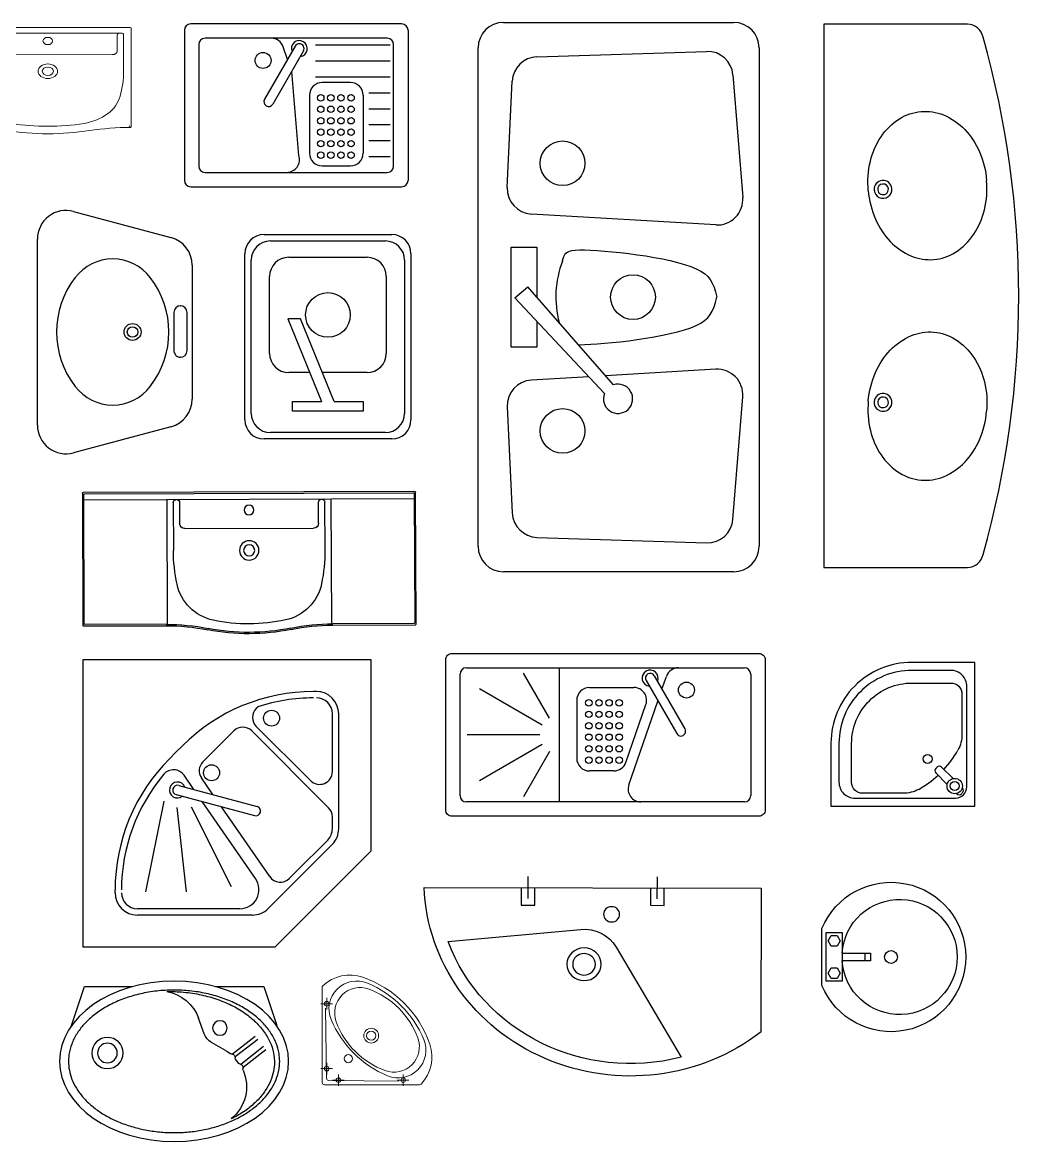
# Model space of a CAD drawing. Header units: millimetres. Extents: x -1044 to 14019, y -747 to 8847.
# Drawn here: x 10864 to 14019, y -426 to 3077 of the extents above; entities that cross this region are included whole.
import ezdxf

# ---------------------------------------------------------------- set-up
doc = ezdxf.new("R2010")
doc.units = ezdxf.units.MM
doc.layers.add('SANTEH', color=7, linetype='Continuous')

# ---------------------------------------------------------------- blocks, each defined once
blk = doc.blocks.new('M_BATH_BASIN_Basin - Oval_P')
at = {"color": 0, "linetype": 'ByBlock', "lineweight": -2}
blk.add_lwpolyline([(0, 89.5, -5.027337), (0, -89.5)], format="xyb", close=True, dxfattribs=at)
blk.add_lwpolyline([(63.2, 12, -30), (63.2, -12, -1.097889)], format="xyb", dxfattribs=at)
for points in [[(13.2, -76.2), (13.2, 76.2), (63.2, 76.2), (63.2, -76.2)], [(19.1, 50.8), (28.7, 67.3), (47.7, 67.3), (57.2, 50.8), (47.7, 34.3), (28.7, 34.3)]]:
    blk.add_lwpolyline(points, close=True, dxfattribs=at)
for points in [[(63.2, 12), (151.6, 12), (151.6, -12), (63.2, -12)], [(134.3, 12), (134.3, -12)], [(28.7, -34.3), (47.7, -34.3), (57.2, -50.8), (47.7, -67.3), (28.7, -67.3), (19.1, -50.8), (28.7, -34.3)]]:
    blk.add_lwpolyline(points, dxfattribs=at)
blk.add_circle((216.2, 0), 20.1, dxfattribs=at)
at = {"layer": 'Defpoints', "color": 0, "linetype": 'ByBlock', "lineweight": -2}
for p in [(0, 234), (0, -234)]:
    blk.add_point(p, dxfattribs=at)
blk = doc.blocks.new('s_01')
at = {"layer": 'SANTEH'}
for p, q in [((-1043, -46.9), (-1042.8, 51)), ((-1507.6, 3), (0, 0)), ((-1507.6, 3), (0, 0)), ((-1073.9, 2.1), (-1074.1, -76.2)), ((-1012.1, -76.3), (-1011.9, 2)), ((-495.6, 1), (-495.8, -77.3)), ((-464.8, -48), (-464.6, 49.9)), ((-433.8, -77.5), (-433.7, 0.9)), ((0, 0), (-1.3, -643.1)), ((0, 0), (-1.3, -643.1)), ((-1074.1, -76.2), (-1012.1, -76.3)), ((-495.8, -77.3), (-433.8, -77.5)), ((-1400.5, -238.8), (-808.3, -185.1)), ((-1400.5, -238.8), (-808.3, -185.1)), ((-648.5, -264.5), (-357.5, -756.4)), ((-648.5, -264.5), (-357.5, -756.4))]:
    blk.add_line(p, q, dxfattribs=at)
at = {"layer": 'SANTEH', "extrusion": (0, 0, -1)}
for centre, major_axis, start_param, end_param in [((-585.6, 33.9), (-922.6, 1.8), 4.024614, 6.24574), ((-585.6, 33.9), (-922.6, 1.8), 4.024614, 6.24574), ((-792.6, -341.1), (-165.2, 0.3), 1.473457, 2.628568), ((-792.6, -341.1), (-165.2, 0.3), 1.473457, 2.628568), ((-585.6, 33.9), (-864.2, 1.7), 4.443411, 5.9418), ((-585.6, 33.9), (-864.2, 1.7), 4.443411, 5.9418)]:
    blk.add_ellipse(centre, major_axis=major_axis, ratio=0.948044, start_param=start_param, end_param=end_param, dxfattribs=at)
for centre, major_axis in [((-669.3, -117.7), (-36.1, 0.1)), ((-792.6, -341.1), (-77.1, 0.2)), ((-792.6, -341.1), (-50.7, 0.1))]:
    blk.add_ellipse(centre, major_axis=major_axis, ratio=0.948044, dxfattribs=at)
blk = doc.blocks.new('s_02')
at = {"layer": 'SANTEH'}
for p, q in [((-520.5, -2.8), (-519.8, -209.5)), ((-520.5, -2.8), (-519.8, -209.5)), ((0, 0), (-519.4, -1.7)), ((0, 0), (-519.4, -1.7)), ((-517.6, -207.3), (-518.3, -5)), ((-1, -11.7), (-518.3, -13.5)), ((-517.2, -3.9), (-2.2, -2.2)), ((-387.2, -207.9), (-387.9, -13)), ((-378.3, -17.4), (-378.1, -92.6)), ((-368.3, -17.3), (-368.2, -50.3)), ((-150.9, -49.6), (-151, -16.6)), ((-140.7, -91.8), (-141, -16.6)), ((-131.4, -12.2), (-130.8, -207.1)), ((-1.1, -3.3), (-0.4, -205.6)), ((1.8, -207.7), (1.1, -1.1)), ((1.8, -207.7), (1.1, -1.1)), ((-360.4, -58.1), (-158.7, -57.4)), ((-518.7, -210.5), (-389.4, -210.1)), ((-518.7, -210.5), (-389.4, -210.1)), ((-389.4, -207.9), (-516.6, -208.4)), ((-1.5, -206.6), (-128.6, -207.1)), ((-128.6, -209.2), (0.7, -208.8)), ((-128.6, -209.2), (0.7, -208.8))]:
    blk.add_line(p, q, dxfattribs=at)
at = {"layer": 'SANTEH', "extrusion": (0, 0, -1)}
for centre, major_axis, start_param, end_param in [((0, -1.1), (0, -1.09), 3.141593, 4.712389), ((0, -1.1), (0, -1.09), 3.141593, 4.712389), ((-519.4, -2.8), (0, -1.09), 1.570796, 3.141593), ((-519.4, -2.8), (0, -1.09), 1.570796, 3.141593), ((-517.2, -5), (0, -1.09), 1.570796, 3.141593), ((-374, -17.3), (0.01, -4.35), 1.570796, 3.141593), ((-372.7, -17.3), (0.01, -4.35), 3.141593, 4.712389), ((-146.6, -16.6), (0.01, -4.35), 1.570796, 3.141593), ((-145.3, -16.6), (0.01, -4.35), 3.141593, 4.712389), ((-2.2, -3.3), (0, -1.09), 3.141593, 4.712389), ((-259.6, -29.1), (0.03, -7.61), 1.570796326742689, 7.853981633922276), ((-360.4, -50.3), (0.03, -7.83), 0, 1.570796), ((-158.7, -49.6), (0.03, -7.83), -1.570796, 0), ((-259.4, -92.2), (0.1, -15.2), 1.570796326791235, 7.853981633970822), ((-259.4, -92.2), (0.03, -8.7), 1.570796326873691, 7.853981634053278), ((-128, -91.8), (0.8, -250.2), 1.359365, 1.570796), ((-390.8, -92.7), (0.8, -250.2), -1.570796, -1.359365), ((-300.4, -129.4), (0.2, -73.7), 0.211723, 1.359365), ((-218.1, -129.1), (0.2, -73.7), -1.359365, -0.211723), ((-518.7, -209.5), (0, -1.09), 0, 1.570796), ((-518.7, -209.5), (0, -1.09), 0, 1.570796), ((-516.6, -207.3), (0, -1.09), 0, 1.570796), ((-388.3, -539.7), (1.1, -331.7), 3.141593, 3.34093), ((-388.3, -539.7), (1.1, -329.5), 3.141593, 3.34093), ((-388.3, -539.7), (1.1, -329.5), 3.141593, 3.34093), ((-259.9, 62.3), (0.9, -269.6), -0.211723, 0.211723), ((-127.5, -538.8), (1.1, -331.7), 2.942255, 3.141593), ((-127.5, -538.8), (1.1, -329.5), 2.942255, 3.141593), ((-127.5, -538.8), (1.1, -329.5), 2.942255, 3.141593), ((-1.5, -205.6), (0, -1.09), 4.712389, 6.283185), ((0.7, -207.7), (0, -1.09), 4.712389, 6.283185), ((0.7, -207.7), (0, -1.09), 4.712389, 6.283185), ((-260.1, 106.8), (1.1, -329.5), -0.199337, 0.199337), ((-260.1, 106.8), (1.1, -329.5), -0.199337, 0.199337), ((-260.1, 106.8), (1.1, -327.4), -0.199337, 0.199337)]:
    blk.add_ellipse(centre, major_axis=major_axis, ratio=0.99914, start_param=start_param, end_param=end_param, dxfattribs=at)
blk = doc.blocks.new('s_10')
at = {"layer": 'SANTEH'}
for p, q in [((-151.1, 0), (0, 0)), ((0, 0), (40.7, -121.8)), ((-601.8, -122), (-561.1, -0.2)), ((-561.1, -0.2), (-410.1, -0.1)), ((-186.1, -147.8), (-203.8, -99.4)), ((-119.3, -200.3), (-163.1, -175.1)), ((-26.4, -156), (-97.4, -211.9)), ((-18.5, -166), (-89.7, -220.5)), ((-1.1, -188.2), (-71.2, -244.2)), ((6.7, -198.4), (-64.7, -253.8)), ((-77.6, -240.9), (-88.1, -227.5))]:
    blk.add_line(p, q, dxfattribs=at)
at = {"layer": 'SANTEH', "extrusion": (0, 0, -1)}
blk.add_ellipse((-280.5, -234.3), major_axis=(358.5, 0.1), ratio=0.700603, dxfattribs=at)
blk.add_ellipse((-280.5, -234.3), major_axis=(358.5, 0.1), ratio=0.700603, dxfattribs=at)
for centre, major_axis, start_param, end_param in [((-326.2, -144.2), (0, -130.5), 3.317475, 4.361651), ((-614.2, -117.9), (0, -13), -1.248111, -0.973645), ((-137.1, -129.9), (0, -22.8), 1.570796326800684, 7.85398163398027), ((53.1, -117.7), (0, -13), 0.973645, 1.248111), ((-489.1, -208.2), (0, -48.9), 1.57079632679674, 7.853981633976327), ((-137.1, -129.9), (0, -52.2), 0.52097, 1.220058), ((-489.1, -208.2), (0, -30.7), 1.570796326797164, 7.853981633976749), ((-184.1, -313.5), (0, -130.5), 3.662562, 3.795964), ((-100.8, -204.8), (0, -6.52), 0.021121, 0.654371), ((-101.2, -223), (0, -11.8), 3.162714, 4.737057), ((-82.9, -223.5), (0, -6.52), 0.907593, 1.595464), ((-72.4, -236.9), (0, -6.52), 0.219722, 0.907593), ((-76.4, -254.8), (0, -11.8), 3.361315, 4.935658), ((-184.1, -313.5), (0, -130.5), 4.302408, 5.599183), ((-58.6, -258.8), (0, -6.52), 1.160816, 1.794066)]:
    blk.add_ellipse(centre, major_axis=major_axis, ratio=0.99914, start_param=start_param, end_param=end_param, dxfattribs=at)
at = {"layer": 'SANTEH'}
for points, knots in [([(50, -234.2), (50, -243.7), (49, -253.2), (45.4, -272.2), (42.6, -281.6), (35.2, -300.3), (30.6, -309.6), (19.5, -327.7), (13, -336.6), (-1.8, -353.9), (-10.1, -362.3), (-28.4, -378.2), (-38.4, -385.9), (-59.9, -400.2), (-71.4, -406.8), (-95.7, -419.1), (-108.5, -424.7), (-135.2, -434.7), (-149, -439), (-177.5, -446.4), (-192.2, -449.4), (-221.9, -454.1), (-237, -455.7), (-267.5, -457.5), (-282.8, -457.6), (-313.3, -456.5), (-328.5, -455.3), (-358.4, -451.3), (-373.2, -448.6), (-402.1, -441.9), (-416.1, -437.8), (-443.3, -428.4), (-456.3, -423.1), (-481.2, -411.4), (-493.1, -405), (-515.3, -391.1), (-525.6, -383.7), (-544.7, -368.1), (-553.4, -359.9), (-569, -342.9), (-576, -334.1), (-588, -316.1), (-593, -306.9), (-601.3, -288.3), (-604.5, -278.9), (-609, -260), (-610.4, -250.5), (-611.3, -231.5), (-610.8, -222), (-607.8, -201.7), (-605, -190.9), (-597, -169.6), (-591.8, -159.1), (-578.9, -138.5), (-571.3, -128.4), (-553.8, -109), (-543.8, -99.7), (-521.9, -82.1), (-509.8, -73.8), (-483.9, -58.5), (-470, -51.5), (-440.7, -39.1), (-425.3, -33.7), (-393.4, -24.4), (-376.9, -20.7), (-343.3, -15), (-326.1, -13), (-291.5, -11), (-274.1, -10.9), (-239.4, -12.6), (-222.2, -14.4), (-188.4, -19.8), (-171.9, -23.4), (-139.8, -32.3), (-124.3, -37.6), (-94.8, -49.7), (-80.7, -56.6), (-54.5, -71.6), (-42.3, -79.8), (-19.9, -97.2), (-9.8, -106.5), (8.2, -125.7), (16, -135.7), (29.2, -156.3), (34.7, -166.8), (43.1, -188), (46.1, -198.7), (49.3, -217.7), (50, -226), (50, -234.2)], [0, 0, 0, 0, 0.135226, 0.135226, 0.270451, 0.270451, 0.405677, 0.405677, 0.540902, 0.540902, 0.676128, 0.676128, 0.811354, 0.811354, 0.946579, 0.946579, 1.081805, 1.081805, 1.217031, 1.217031, 1.352256, 1.352256, 1.487482, 1.487482, 1.622707, 1.622707, 1.757933, 1.757933, 1.893159, 1.893159, 2.028384, 2.028384, 2.16361, 2.16361, 2.298835, 2.298835, 2.434061, 2.434061, 2.569287, 2.569287, 2.704512, 2.704512, 2.839738, 2.839738, 2.974964, 2.974964, 3.110189, 3.110189, 3.245415, 3.245415, 3.399142, 3.399142, 3.55287, 3.55287, 3.706598, 3.706598, 3.860325, 3.860325, 4.014053, 4.014053, 4.16778, 4.16778, 4.321508, 4.321508, 4.475236, 4.475236, 4.628963, 4.628963, 4.782691, 4.782691, 4.936418, 4.936418, 5.090146, 5.090146, 5.243873, 5.243873, 5.397601, 5.397601, 5.551329, 5.551329, 5.705056, 5.705056, 5.858784, 5.858784, 6.012511, 6.012511, 6.166239, 6.166239, 6.283185, 6.283185, 6.283185, 6.283185]), ([(50, -234.2), (50, -243.7), (49, -253.2), (45.4, -272.2), (42.6, -281.6), (35.2, -300.3), (30.6, -309.6), (19.5, -327.7), (13, -336.6), (-1.8, -353.9), (-10.1, -362.3), (-28.4, -378.2), (-38.4, -385.9), (-59.9, -400.2), (-71.4, -406.8), (-95.7, -419.1), (-108.5, -424.7), (-135.2, -434.7), (-149, -439), (-177.5, -446.4), (-192.2, -449.4), (-221.9, -454.1), (-237, -455.7), (-267.5, -457.5), (-282.8, -457.6), (-313.3, -456.5), (-328.5, -455.3), (-358.4, -451.3), (-373.2, -448.6), (-402.1, -441.9), (-416.1, -437.8), (-443.3, -428.4), (-456.3, -423.1), (-481.2, -411.4), (-493.1, -405), (-515.3, -391.1), (-525.6, -383.7), (-544.7, -368.1), (-553.4, -359.9), (-569, -342.9), (-576, -334.1), (-588, -316.1), (-593, -306.9), (-601.3, -288.3), (-604.5, -278.9), (-609, -260), (-610.4, -250.5), (-611.3, -231.5), (-610.8, -222), (-607.8, -201.7), (-605, -190.9), (-597, -169.6), (-591.8, -159.1), (-578.9, -138.5), (-571.3, -128.4), (-553.8, -109), (-543.8, -99.7), (-521.9, -82.1), (-509.8, -73.8), (-483.9, -58.5), (-470, -51.5), (-440.7, -39.1), (-425.3, -33.7), (-393.4, -24.4), (-376.9, -20.7), (-343.3, -15), (-326.1, -13), (-291.5, -11), (-274.1, -10.9), (-239.4, -12.6), (-222.2, -14.4), (-188.4, -19.8), (-171.9, -23.4), (-139.8, -32.3), (-124.3, -37.6), (-94.8, -49.7), (-80.7, -56.6), (-54.5, -71.6), (-42.3, -79.8), (-19.9, -97.2), (-9.8, -106.5), (8.2, -125.7), (16, -135.7), (29.2, -156.3), (34.7, -166.8), (43.1, -188), (46.1, -198.7), (49.3, -217.7), (50, -226), (50, -234.2)], [0, 0, 0, 0, 0.135226, 0.135226, 0.270451, 0.270451, 0.405677, 0.405677, 0.540902, 0.540902, 0.676128, 0.676128, 0.811354, 0.811354, 0.946579, 0.946579, 1.081805, 1.081805, 1.217031, 1.217031, 1.352256, 1.352256, 1.487482, 1.487482, 1.622707, 1.622707, 1.757933, 1.757933, 1.893159, 1.893159, 2.028384, 2.028384, 2.16361, 2.16361, 2.298835, 2.298835, 2.434061, 2.434061, 2.569287, 2.569287, 2.704512, 2.704512, 2.839738, 2.839738, 2.974964, 2.974964, 3.110189, 3.110189, 3.245415, 3.245415, 3.399142, 3.399142, 3.55287, 3.55287, 3.706598, 3.706598, 3.860325, 3.860325, 4.014053, 4.014053, 4.16778, 4.16778, 4.321508, 4.321508, 4.475236, 4.475236, 4.628963, 4.628963, 4.782691, 4.782691, 4.936418, 4.936418, 5.090146, 5.090146, 5.243873, 5.243873, 5.397601, 5.397601, 5.551329, 5.551329, 5.705056, 5.705056, 5.858784, 5.858784, 6.012511, 6.012511, 6.166239, 6.166239, 6.283185, 6.283185, 6.283185, 6.283185]), ([(-303.5, -15.8), (-285.8, -15.4), (-268.1, -16.1), (-232, -19.4), (-213.5, -22.2), (-177.6, -30), (-160.1, -34.9), (-126.8, -46.7), (-110.9, -53.5), (-81.1, -68.8), (-67.3, -77.3), (-42, -95.7), (-30.6, -105.5), (-10.5, -126.1), (-1.8, -136.8), (12.8, -158.9), (18.7, -170.3), (27.5, -193.2), (30.5, -204.7), (33.1, -223), (33.5, -229.7), (33.5, -236.4), (33.5, -246.1), (32.5, -255.8), (28.5, -275.8), (25.4, -285.9), (16.8, -306.1), (11.5, -316.1), (-1.5, -335.5), (-9.1, -345.1), (-26.4, -363.4), (-36.2, -372.2), (-57.6, -388.9), (-69.2, -396.7), (-88.2, -407.6), (-94.9, -411.2), (-101.7, -414.6)], [4.686362, 4.686362, 4.686362, 4.686362, 4.843352, 4.843352, 5.011277, 5.011277, 5.179203, 5.179203, 5.347129, 5.347129, 5.515054, 5.515054, 5.68298, 5.68298, 5.850906, 5.850906, 6.018831, 6.018831, 6.186757, 6.186757, 6.283185, 6.283185, 6.283185, 6.423636, 6.423636, 6.571865, 6.571865, 6.720095, 6.720095, 6.868324, 6.868324, 7.016553, 7.016553, 7.164783, 7.164783, 7.240865, 7.240865, 7.240865, 7.240865])]:
    blk.add_open_spline(points, degree=3, knots=knots, dxfattribs=at)
blk = doc.blocks.new('s_16')
at = {"layer": 'SANTEH'}
for p, q in [((-14.1, 5.9), (-674.1, 5.9)), ((-694.1, -14.1), (-694.1, -484.1)), ((5.9, -14.1), (5.9, -484.1)), ((-649.1, -59.1), (-649.1, -439.1)), ((-59.1, -39.1), (-629.1, -39.1)), ((-347.2, -64), (-443.2, -230.3)), ((-371.2, -105.6), (-384.8, -66.1)), ((-283.5, -59.6), (-49.9, -59.6)), ((-39.1, -439.1), (-39.1, -59.1)), ((-321.2, -79), (-417.2, -245.3)), ((-283.5, -109.6), (-49.9, -109.6)), ((-335.9, -406.1), (-358.2, -143.2)), ((-283.5, -159.6), (-49.9, -159.6)), ((-174.2, -177.8), (-262.7, -177.8)), ((-116.6, -209.6), (-49.9, -209.6)), ((-302.7, -217.8), (-302.7, -398.8)), ((-134.2, -217.8), (-134.2, -398.8)), ((-116.6, -259.6), (-49.9, -259.6)), ((-116.6, -309.6), (-49.9, -309.6)), ((-116.6, -359.6), (-49.9, -359.6)), ((-116.6, -409.6), (-49.9, -409.6)), ((-262.7, -438.8), (-174.2, -438.8)), ((-629.1, -459.1), (-59.1, -459.1)), ((-674.1, -504.1), (-14.1, -504.1))]:
    blk.add_line(p, q, dxfattribs=at)
for centre, radius in [((-447.8, -108.7), 25), ((-267.3, -225.6), 10.1), ((-235.7, -225.6), 10.1), ((-204, -225.6), 10.1), ((-172.4, -225.6), 10.1), ((-267.3, -261.5), 10.1), ((-235.7, -261.5), 10.1), ((-204, -261.5), 10.1), ((-172.4, -261.5), 10.1), ((-267.3, -297.4), 10.1), ((-235.7, -297.4), 10.1), ((-204, -297.4), 10.1), ((-172.4, -297.4), 10.1), ((-267.3, -333.3), 10.1), ((-235.7, -333.3), 10.1), ((-204, -333.3), 10.1), ((-172.4, -333.3), 10.1), ((-267.3, -369.2), 10.1), ((-235.7, -369.2), 10.1), ((-204, -369.2), 10.1), ((-172.4, -369.2), 10.1), ((-267.3, -405.1), 10.1), ((-235.7, -405.1), 10.1), ((-204, -405.1), 10.1), ((-172.4, -405.1), 10.1)]:
    blk.add_circle(centre, radius, dxfattribs=at)
for centre, radius, start, end in [((-674.1, -14.1), 20, 90, 180), ((-14.1, -14.1), 20, 0, 90), ((-629.1, -59.1), 20, 90, 180), ((-422.6, -79.1), 40, 19.0466, 90), ((-334.2, -71.5), 25, 276.8699, 203.1301), ((-334.2, -71.5), 15, 330, 150), ((-59.1, -59.1), 20, 0, 90), ((-262.7, -217.8), 40, 90, 180), ((-174.2, -217.8), 40, 0, 90), ((-430.2, -237.8), 15, 150, 330), ((-373.7, -419.1), 40, 270, 19.0466), ((-262.7, -398.8), 40, 180, 270), ((-174.2, -398.8), 40, 270, 0), ((-629.1, -439.1), 20, 180, 270), ((-59.1, -439.1), 20, 270, 0), ((-674.1, -484.1), 20, 180, 270), ((-14.1, -484.1), 20, 270, 0)]:
    blk.add_arc(centre, radius, start, end, dxfattribs=at)
blk = doc.blocks.new('s_18')
at = {"layer": 'SANTEH'}
for p, q in [((-955, -190), (-955, 190)), ((-935, 210), (-645, 210)), ((-675.3, 52.5), (-756.8, 193.6)), ((-645, 210), (-645, -210)), ((-645, 210), (-65, 210)), ((-347, 185.1), (-251, 18.8)), ((-323, 143.5), (-309.3, 183.1)), ((-45, 190), (-45, -190)), ((-697.5, 30.3), (-893.8, 143.7)), ((-550, 148.1), (-411, 148.1)), ((-373, 170.1), (-276.9, 3.8)), ((-590, 108.1), (-590, -72.9)), ((-426.7, -156.9), (-335.9, 106)), ((-435.7, -86), (-373.2, 95)), ((-705.6, 0), (-932.3, 0)), ((-697.5, -30.3), (-893.8, -143.7)), ((-675.3, -52.5), (-756.8, -193.6)), ((-473.5, -112.9), (-550, -112.9)), ((-645, -210), (-935, -210)), ((-65, -210), (-645, -210))]:
    blk.add_line(p, q, dxfattribs=at)
blk.add_lwpolyline([(-1000, -235), (-1000, 235, -0.414214), (-980, 255), (-20, 255, -0.414214), (0, 235), (0, -235, -0.414214), (-20, -255), (-980, -255, -0.414214)], format="xyb", close=True, dxfattribs=at)
for centre, radius in [((-246.3, 140.4), 25), ((-551.8, 100.3), 10.1), ((-520.2, 100.3), 10.1), ((-488.5, 100.3), 10.1), ((-456.9, 100.3), 10.1), ((-551.8, 64.4), 10.1), ((-520.2, 64.4), 10.1), ((-488.5, 64.4), 10.1), ((-456.9, 64.4), 10.1), ((-551.8, 28.5), 10.1), ((-520.2, 28.5), 10.1), ((-488.5, 28.5), 10.1), ((-456.9, 28.5), 10.1), ((-551.8, -7.4), 10.1), ((-520.2, -7.4), 10.1), ((-488.5, -7.4), 10.1), ((-456.9, -7.4), 10.1), ((-551.8, -43.3), 10.1), ((-520.2, -43.3), 10.1), ((-488.5, -43.3), 10.1), ((-456.9, -43.3), 10.1), ((-551.8, -79.3), 10.1), ((-520.2, -79.3), 10.1), ((-488.5, -79.3), 10.1), ((-456.9, -79.3), 10.1)]:
    blk.add_circle(centre, radius, dxfattribs=at)
for centre, radius, start, end in [((-935, 190), 20, 90, 180), ((-360, 177.6), 25, 336.8699, 263.1301), ((-360, 177.6), 15, 30, 210), ((-271.5, 170), 40, 90, 160.9534), ((-65, 190), 20, 0, 90), ((-550, 108.1), 40, 90, 180), ((-411, 108.1), 40, 340.9534, 90), ((-263.9, 11.3), 15, 210, 30), ((-550, -72.9), 40, 180, 270), ((-473.5, -72.9), 40, 270, 340.9534), ((-388.9, -170), 40, 160.9534, 270), ((-935, -190), 20, 180, 270), ((-65, -190), 20, 270, 0)]:
    blk.add_arc(centre, radius, start, end, dxfattribs=at)
blk = doc.blocks.new('s_22')
at = {"layer": 'SANTEH'}
for p, q in [((0, -900), (0, 0)), ((0, 0), (900, 0)), ((900, 0), (900, -600)), ((730, -100), (721, -100)), ((541.9, -152.7), (546.9, -147.8)), ((780, -350.8), (780, -170)), ((800, -529.6), (800, -170)), ((711.7, -379.1), (541.9, -209.3)), ((374.9, -319.7), (471.2, -223.4)), ((768.3, -464), (527.8, -223.4)), ((290.4, -290.4), (310.9, -269.9)), ((290.4, -290.4), (269.9, -310.9)), ((346.5, -406.6), (315.9, -362.4)), ((406.2, -422.6), (370.3, -370.7)), ((299.1, -393.9), (544.3, -459.6)), ((252.6, -443.8), (194.9, -727.6)), ((291.3, -422.8), (536.6, -488.5)), ((539.8, -685.8), (372.9, -444.7)), ((293.1, -463), (322.9, -727.6)), ((337.9, -460.9), (463.8, -710.5)), ((584.1, -679.5), (432.6, -460.7)), ((780, -529.6), (780, -492.2)), ((665.1, -665.1), (765.4, -564.9)), ((679.3, -679.3), (779.5, -579.1)), ((900, -600), (600, -900)), ((665.1, -665.1), (645.3, -685)), ((679.3, -679.3), (579.1, -779.5)), ((100, -730), (100, -721)), ((490.5, -780), (170, -780)), ((529.6, -800), (170, -800)), ((600, -900), (0, -900))]:
    blk.add_line(p, q, dxfattribs=at)
for centre in [(589.7, -183.5), (401.9, -354.3)]:
    blk.add_circle(centre, 25, dxfattribs=at)
for centre, radius, start, end in [((721, -680), 580, 90, 135), ((730, -170), 70, 0, 90), ((721, -680), 560, 90, 108.1157), ((730, -170), 50, 0, 90), ((570.2, -181), 40, 135, 225), ((499.5, -251.7), 40, 45, 135), ((680, -721), 580, 135, 180), ((283, -385.1), 40, 34.6925, 139.7686), ((403.2, -348), 40, 135, 214.6925), ((680, -721), 560, 139.7686, 180), ((295.2, -408.4), 25, 21.8699, 308.1301), ((740, -350.8), 40, 225, 360), ((295.2, -408.4), 15, 75, 255), ((540.4, -474.1), 15, 255, 75), ((740, -492.2), 40, 360, 45), ((730, -529.6), 50, 315, 360), ((730, -529.6), 70, 315, 360), ((490.5, -720), 60, 270, 34.6925), ((617, -656.8), 40, 214.6925, 315), ((170, -730), 70, 180, 270), ((170, -730), 50, 180, 270), ((529.6, -730), 70, 270, 315)]:
    blk.add_arc(centre, radius, start, end, dxfattribs=at)
blk = doc.blocks.new('s_23')
at = {"layer": 'SANTEH'}
for p, q in [((-122.1, 118.2), (-120.2, 120.2)), ((-118.2, 122.1), (-120.2, 120.2)), ((-68.1, 86.2), (-104.1, 122.1)), ((-86.2, 68.1), (-122.1, 104.1)), ((-56.1, 38), (-57.4, 39.3)), ((-42, 38), (-40, 40)), ((-38, 42), (-40, 40)), ((-38, 56.1), (-39.3, 57.4))]:
    blk.add_line(p, q, dxfattribs=at)
for points in [[(0, 0), (0, 450), (-196.8, 450, 0.414214), (-450, 196.8), (-450, 0)], [(-425, 75, 0.414214), (-375, 25), (-60, 25, 0.414214), (-25, 60), (-25, 375, 0.414214), (-75, 425), (-196.8, 425, 0.414214), (-425, 196.8)]]:
    blk.add_lwpolyline(points, format="xyb", close=True, dxfattribs=at)
blk.add_lwpolyline([(-175.5, 52.5, -0.127167), (-223.9, 40), (-350.3, 40, -0.414214), (-385.3, 75), (-385.3, 196.2, -0.414214), (-196.2, 385.3), (-75, 385.3, -0.414214), (-40, 350.3), (-40, 223.9, -0.127167), (-52.5, 175.5)], format="xyb", dxfattribs=at)
for centre, radius in [((-147.8, 147.8), 14), ((-62.8, 62.8), 24), ((-62.8, 62.8), 14)]:
    blk.add_circle(centre, radius, dxfattribs=at)
for centre, radius, start, end in [((-328.2, 328.2), 315.2, 317.3246, 331.011), ((-115.1, 111.1), 10, 135, 225), ((-111.1, 115.1), 10, 45, 135), ((-328.2, 328.2), 315.2, 298.989, 312.6754), ((-49, 45.1), 10, 225, 315), ((-45.1, 49), 10, 315, 45)]:
    blk.add_arc(centre, radius, start, end, dxfattribs=at)
blk = doc.blocks.new('S_34')
at = {"layer": 'SANTEH'}
for p, q in [((-250, 800), (250, 800)), ((-225, 775), (225, 775)), ((-325, 75), (-325, 725)), ((-153.4, 710.9), (153.4, 710.9)), ((325, 725), (325, 75)), ((-300, 100), (-300, 700)), ((300, 700), (300, 100)), ((-228.4, 335), (-228.4, 635.9)), ((228.4, 635.9), (228.4, 335)), ((-156.9, 470.4), (-25, 147.3)), ((-106.9, 470.4), (-156.9, 470.4)), ((25, 147.3), (-106.9, 470.4)), ((-71, 260), (-153.4, 260)), ((153.4, 260), (-21, 260)), ((-138.5, 147.3), (-25, 147.3)), ((-138.5, 108.6), (-138.5, 147.3)), ((25, 147.3), (138.5, 147.3)), ((138.5, 147.3), (138.5, 108.6)), ((138.5, 108.6), (-138.5, 108.6)), ((250, 0), (-250, 0)), ((225, 25), (-225, 25))]:
    blk.add_line(p, q, dxfattribs=at)
blk.add_circle((0, 485.4), 87.5, dxfattribs=at)
for centre, start, end in [((-250, 725), 90, 180), ((250, 725), 0, 90), ((-225, 700), 90, 180), ((225, 700), 0, 90), ((-153.4, 635.9), 90, 180), ((153.4, 635.9), 0, 90), ((-153.4, 335), 180, 270), ((153.4, 335), 270, 0), ((-225, 100), 180, 270), ((225, 100), 270, 0), ((-250, 75), 180, 270), ((250, 75), 270, 0)]:
    blk.add_arc(centre, 75, start, end, dxfattribs=at)
blk = doc.blocks.new('S_35')
at = {"layer": 'SANTEH'}
for p, q in [((-450, 2150), (450, 2150)), ((-550, 100), (-550, 2050)), ((-319.7, 2015.2), (344.4, 2036.7)), ((550, 2050), (550, 100)), ((380.1, 1357.4), (-341.3, 1400)), ((-420.3, 1270.4), (-319.7, 1270.4)), ((-420.3, 879.6), (-420.3, 1270.4)), ((-319.7, 1270.4), (-319.7, 1074.7)), ((-406.1, 1072.7), (-354.6, 1114.7)), ((-20.1, 731.5), (-354.6, 1114.7)), ((-406.1, 1072.7), (-55.6, 698)), ((-319.7, 980.4), (-319.7, 879.6)), ((-319.7, 879.6), (-420.3, 879.6)), ((380.1, 792.6), (-51.1, 767.2)), ((-116.7, 763.3), (-341.3, 750)), ((447.3, 205.3), (485.7, 684.8)), ((-435.3, 645.7), (-416.4, 230.2)), ((-319.7, 134.8), (344.4, 113.3)), ((450, 0), (-450, 0))]:
    blk.add_line(p, q, dxfattribs=at)
for points in [[(447.3, 1944.7), (485.7, 1465.2)], [(-435.3, 1504.3), (-416.4, 1919.8)], [(-219.7, 1215.8), (-219.3, 1217.5), (-216.5, 1226.6), (-213.6, 1234.4), (-210.2, 1241.1), (-205.9, 1246.6), (-200.1, 1251), (-192.4, 1254.5), (-182.3, 1257), (-169.4, 1258.7), (-153.1, 1259.5), (-133.2, 1259.5), (-110, 1258.9), (-83.9, 1257.5), (-55.5, 1255.4), (-25.1, 1252.7), (6.7, 1249.4), (39.5, 1245.5), (72.8, 1241), (106.2, 1236), (139.1, 1230.4), (171.2, 1224.3), (202, 1217.7), (231.1, 1210.5), (258, 1202.9), (282.3, 1194.7), (303.6, 1186.1), (321.5, 1176.9), (336.3, 1167), (348.5, 1155.9), (358.5, 1143.6), (366.7, 1129.6), (373.5, 1113.7), (379.3, 1095.6), (384.6, 1075)], [(-157.2, 888.6), (-83.9, 892.5), (-55.5, 894.6), (-25.1, 897.3), (6.7, 900.6), (39.5, 904.5), (72.8, 909), (106.2, 914), (139.1, 919.6), (171.2, 925.7), (202, 932.3), (231.1, 939.5), (258, 947.1), (282.3, 955.3), (303.6, 963.9), (321.5, 973.1), (336.3, 983), (348.5, 994.1), (358.5, 1006.4), (366.7, 1020.4), (373.5, 1036.3), (379.3, 1054.4), (384.6, 1075)]]:
    blk.add_lwpolyline(points, dxfattribs=at)
for centre in [(-219.2, 1598.7), (56.4, 1075), (-219.2, 551.3)]:
    blk.add_circle(centre, 87.5, dxfattribs=at)
for centre, radius, start, end in [((-450, 2050), 100, 90, 180), ((450, 2050), 100, 0, 90), ((-316.5, 1915.2), 100, 91.8532, 177.3975), ((347.7, 1936.7), 100, 4.5739, 91.8532), ((-335.4, 1499.8), 100, 177.3975, 266.6243), ((386, 1457.2), 100, 266.6243, 4.5739), ((151.8, 1074.9), 397.3, 159.2355, 194.5326), ((386, 692.8), 100, 355.4261, 93.3757), ((-335.4, 650.2), 100, 93.3757, 182.6025), ((-2.3, 677.1), 57.2, 158.2346, 108.0632), ((-316.5, 234.8), 100, 182.6025, 268.1468), ((347.7, 213.3), 100, 268.1468, 355.4261), ((-450, 100), 100, 180, 270), ((450, 100), 100, 270, 0)]:
    blk.add_arc(centre, radius, start, end, dxfattribs=at)
blk = doc.blocks.new('s_11')
at = {"color": 0, "lineweight": 0}
for p, q in [((-2.8, 5.7), (-3.1, 302.9)), ((-2.8, 5.7), (-3.1, 302.9)), ((-6.7, 252.1), (29.6, 252.1)), ((11.5, 234), (11.4, 270.2)), ((10.9, 19.3), (7.9, 238.3)), ((-6.5, 49.2), (29.8, 49.2)), ((11.7, 31.1), (11.6, 67.3)), ((237.1, 9.4), (18, 12.2)), ((29.8, 13), (66, 13)), ((47.9, -5.2), (47.9, 31.1)), ((232.7, 13), (268.9, 13)), ((250.8, -5.2), (250.8, 31.1)), ((301.6, -1.5), (4.5, -1.5)), ((301.6, -1.5), (4.5, -1.5))]:
    blk.add_line(p, q, dxfattribs=at)
at = {"color": 0, "lineweight": 0, "extrusion": (0, 0, -1)}
for centre, major_axis, start_param, end_param in [((84.1, 218.8), (-87.2, 87.1), 0.025883, 1.117399), ((84.1, 218.8), (-87.2, 87.1), 0.025883, 1.117399), ((105.4, 236.4), (-61.5, 61.5), -1.180146, 1.180146), ((14.2, 15.4), (-239.5, 239.2), 1.117399, 2.024193), ((14.2, 15.4), (-239.5, 239.2), 1.117399, 2.024193), ((13.2, 14.4), (-231.7, 231.5), 1.180146, 1.961447), ((4.2, 302.9), (-5.13, 5.12), -0.785398, 0.025884), ((4.2, 302.9), (-5.13, 5.12), -0.785398, 0.025884), ((116.1, 223.2), (-56.4, 56.4), -1.140724, 1.140724), ((54, 55.3), (-183.1, 183), 1.140724, 2.000869), ((11.5, 252.1), (-5.13, 5.12), 3.141593, 9.424778), ((327.3, 328.9), (-231.7, 231.5), 4.321738, 5.10304), ((283.9, 285.4), (-183.1, 183), 4.282316, 5.142462), ((150.8, 152.2), (-16.4, 16.4), 3.141593, 9.424778), ((150.8, 152.2), (-10.3, 10.2), 3.141593, 9.424778), ((221.8, 117.6), (-56.4, 56.4), 2.000869, 4.282316), ((235, 106.9), (-61.5, 61.5), 1.961447, 4.321738), ((217.5, 85.5), (-87.2, 87.1), 2.024193, 3.11571), ((217.5, 85.5), (-87.2, 87.1), 2.024193, 3.11571), ((79.1, 80.4), (-8.98, 8.97), 3.141593, 9.424778), ((11.7, 49.2), (-5.13, 5.12), 3.141593, 9.424778), ((4.5, 5.7), (-5.13, 5.12), 3.926991, 5.497787), ((4.5, 5.7), (-5.13, 5.12), 3.926991, 5.497787), ((18.1, 19.4), (-5.13, 5.12), 3.939487, 5.485291), ((47.9, 13), (-5.13, 5.12), 3.141593, 9.424778), ((250.8, 13), (-5.13, 5.12), 3.141593, 9.424778), ((301.6, 5.7), (-5.13, 5.12), 3.115708, 3.926991), ((301.6, 5.7), (-5.13, 5.12), 3.115708, 3.926991)]:
    blk.add_ellipse(centre, major_axis=major_axis, ratio=0.999043, start_param=start_param, end_param=end_param, dxfattribs=at)
blk = doc.blocks.new('s_09')
at = {"color": 0, "lineweight": 0}
for p, q in [((-389, -0.2), (389, 0.2)), ((-389, -0.2), (389, 0.2)), ((-391, -311.7), (-391.2, -1.9)), ((-391, -311.7), (-391.2, -1.9)), ((-386.8, -17.8), (359, -17.4)), ((-126, -17.7), (-125.9, -309.9)), ((-106.8, -137.1), (-106.9, -24.2)), ((-86.9, -73.7), (-86.9, -24.2)), ((347.7, -23.9), (347.8, -73.4)), ((367.7, -23.9), (367.8, -136.8)), ((391.2, -1.4), (391.4, -311.3)), ((391.2, -1.4), (391.4, -311.3)), ((332.1, -85.1), (-71.2, -85.4)), ((-130.2, -313.2), (-388.8, -313.3)), ((-130.2, -313.2), (-388.8, -313.3))]:
    blk.add_line(p, q, dxfattribs=at)
at = {"color": 0, "lineweight": 0, "extrusion": (0, 0, -1)}
for centre, major_axis, start_param, end_param in [((-389, -1.9), (2.17, 0), 3.141593, 4.712389), ((-389, -1.9), (2.17, 0), 3.141593, 4.712389), ((-384.7, -5.1), (2.17, 0), 3.141593, 4.712389), ((-98.2, -24.2), (8.69, 0.01), 3.141593, 4.712389), ((-95.6, -24.2), (8.69, 0.01), -1.570796, 0), ((130.4, -42.3), (15.2, 0), 3.141593, 9.424778), ((356.4, -23.9), (8.69, 0.01), 3.141593, 4.712389), ((359, -23.9), (8.69, 0.01), 4.712389, 6.283185), ((-71.2, -73.6), (15.6, 0), 1.570796, 3.141593), ((332.1, -73.4), (15.6, 0), 0, 1.570796), ((393.2, -136.8), (500, 0.3), 2.930161, 3.141593), ((130.5, -136.9), (30.4, 0), 3.141593, 9.424778), ((130.5, -136.9), (17.4, 0), 3.141593, 9.424778), ((-132.2, -137.1), (500, 0.3), 0, 0.211432), ((48.2, -192.5), (147.2, 0.1), 1.78252, 2.930161), ((212.8, -192.4), (147.2, 0.1), 0.211432, 1.359073), ((-388.8, -311.7), (2.17, 0), 1.570796, 3.141593), ((-388.8, -311.7), (2.17, 0), 1.570796, 3.141593), ((-384.5, -308.5), (2.17, 0), 1.570796, 3.141593), ((-129.9, -807.3), (658.5, 0.4), -1.570796, -1.371459), ((-129.9, -807.3), (658.5, 0.4), -1.570796, -1.371459), ((130.3, 94.8), (538.7, 0.3), 1.359073, 1.78252), ((391.7, -807), (658.5, 0.4), 4.513052, 4.7091), ((391.7, -807), (658.5, 0.4), 4.513052, 4.7091), ((384.9, -308), (2.17, 0), 0, 1.560992), ((389.2, -311.3), (2.17, 0), 0, 1.567507), ((389.2, -311.3), (2.17, 0), 0, 1.567507), ((130.3, 161.5), (658.5, 0.4), 1.371459, 1.770134), ((130.3, 161.5), (658.5, 0.4), 1.371459, 1.770134)]:
    blk.add_ellipse(centre, major_axis=major_axis, ratio=0.750374, start_param=start_param, end_param=end_param, dxfattribs=at)
blk = doc.blocks.new('OVALFREE')
for p, q in [((-8.247561, 0), (8.247561, 0)), ((2.271533, -0.61875), (-2.414177, -0.61875)), ((-14.879001, -14.613447), (-11.666235, -2.623241)), ((-3.249447, -1.45402), (-3.249447, -1.41473)), ((-2.414177, -2.25), (2.271533, -2.25)), ((3.106803, -1.41473), (3.106803, -1.45402)), ((11.666235, -2.623241), (14.879001, -14.613447)), ((11.460326, -19.06875), (-11.460326, -19.06875))]:
    blk.add_line(p, q)
for radius in [1.040625, 0.646875]:
    blk.add_circle((-0.015072, -7.340625), radius)
for centre, radius, start, end in [((-8.247561, -3.539272), 3.539272, 90, 165.000003), ((8.247561, -3.539272), 3.539272, 14.999997, 90), ((-2.414177, -1.45402), 0.83527, 90, 180), ((2.271533, -1.45402), 0.83527, 0, 90), ((-2.414177, -1.41473), 0.83527, 180, 270), ((2.271533, -1.41473), 0.83527, 270, 0), ((-0.015072, -13.889206), 11.020456, 52.448718, 127.551282), ((-3.168259, -9.7875), 5.846813, 127.551279, 232.448716), ((3.138114, -9.7875), 5.846813, 307.551284, 52.448721), ((-11.460326, -15.529478), 3.539272, 165.000003, 270), ((-0.015072, -5.685794), 11.020456, 232.448718, 307.551282), ((11.460326, -15.529478), 3.539272, 270, 14.999997)]:
    blk.add_arc(centre, radius, start, end)
blk = doc.blocks.new('s_91')
blk.add_lwpolyline([(449.5, 0, 0.358819), (498.5, 40.4, 0.137677), (498.5, 1659.6, 0.358819), (449.5, 1700), (403.1, 1700), (0, 1700), (0, 0), (403.1, 0)], format="xyb", close=True)
for points in [[(139, 1179.4, -0.080167), (145.8, 1271.4, -0.088923), (179.1, 1347.8, -0.104957), (237, 1404.3, -0.120011), (304.3, 1427, -0.120011)], [(304.3, 1427, -0.120011), (374.5, 1416.2, -0.104957), (441.2, 1370.5, -0.088923), (487.1, 1300.9, -0.080167), (509.6, 1211.4, -0.080167)], [(344.3, 963.7, 0.120011), (411.6, 986.4, 0.104957), (469.5, 1042.9, 0.088923), (502.8, 1119.3, 0.080167), (509.6, 1211.4, 0.080167)], [(139, 1179.4, 0.080167), (161.5, 1089.8, 0.088923), (207.4, 1020.3, 0.104957), (274.2, 974.5, 0.120011), (344.3, 963.7, 0.120011)], [(139, 520.6, -0.080167), (161.5, 610.2, -0.088923), (207.4, 679.7, -0.104957), (274.2, 725.5, -0.120011), (344.3, 736.3, -0.120011)], [(344.3, 736.3, -0.120011), (411.6, 713.6, -0.104957), (469.5, 657.1, -0.088923), (502.8, 580.7, -0.080167), (509.6, 488.6, -0.080167)], [(139, 520.6, 0.080167), (145.8, 428.6, 0.088923), (179.1, 352.2, 0.104957), (237, 295.7, 0.120011), (304.3, 273, 0.120011)], [(304.3, 273, 0.120011), (374.5, 283.8, 0.104957), (441.2, 329.5, 0.088923), (487.1, 399.1, 0.080167), (509.6, 488.6, 0.080167)]]:
    blk.add_lwpolyline(points, format="xyb")
for centre, radius, start, end in [((185.3, 1183.4), 27.8, 4.9376, 184.9376), ((185.3, 1183.4), 16.7, 4.9376, 184.9376), ((185.3, 1183.4), 27.8, 184.9376, 4.9376), ((185.3, 1183.4), 16.7, 184.9376, 4.9376), ((185.3, 516.6), 27.8, 355.0624, 175.0624), ((185.3, 516.6), 16.7, 355.0624, 175.0624), ((185.3, 516.6), 27.8, 175.0624, 355.0624), ((185.3, 516.6), 16.7, 175.0624, 355.0624)]:
    blk.add_arc(centre, radius, start, end)

msp = doc.modelspace()

# ---------------------------------------------------------------- block references
at = {"layer": 'SANTEH'}
for name, p in [('s_09', (10812.9, 3061.5)), ('s_16', (12064.8, 3066.9)), ('s_91', (13372.2, 1371.4)), ('s_18', (13188.6, 846.9)), ('s_22', (11053.9, 1082.7)), ('s_23', (13844.6, 623.9)), ('M_BATH_BASIN_Basin - Oval_P', (13366.3, 151.6)), ('s_10', (11619, 59.1)), ('s_11', (11804.8, -247))]:
    msp.add_blockref(name, p, dxfattribs=at)
for name, p, xscale, yscale, zscale in [('S_35', (12729.8, 1357.4), 0.8, 0.8, 0.8), ('S_34', (11820, 1773.2), 0.8, 0.8, 0.8), ('s_02', (12092.4, 1608.9), 2, 2, 2), ('s_01', (13176.4, 367.5), 0.6999999999998181, 0.6999999999998181, 0.6999999999998181)]:
    msp.add_blockref(name, p, dxfattribs=dict(at, xscale=xscale, yscale=yscale, zscale=zscale))
at = {"layer": 'SANTEH', "xscale": 25.39999999999964, "yscale": 25.39999999999964, "zscale": 25.39999999999964, "rotation": 270}
msp.add_blockref('OVALFREE', (11395, 2107.8), dxfattribs=at)

doc.saveas('drawing.dxf')
